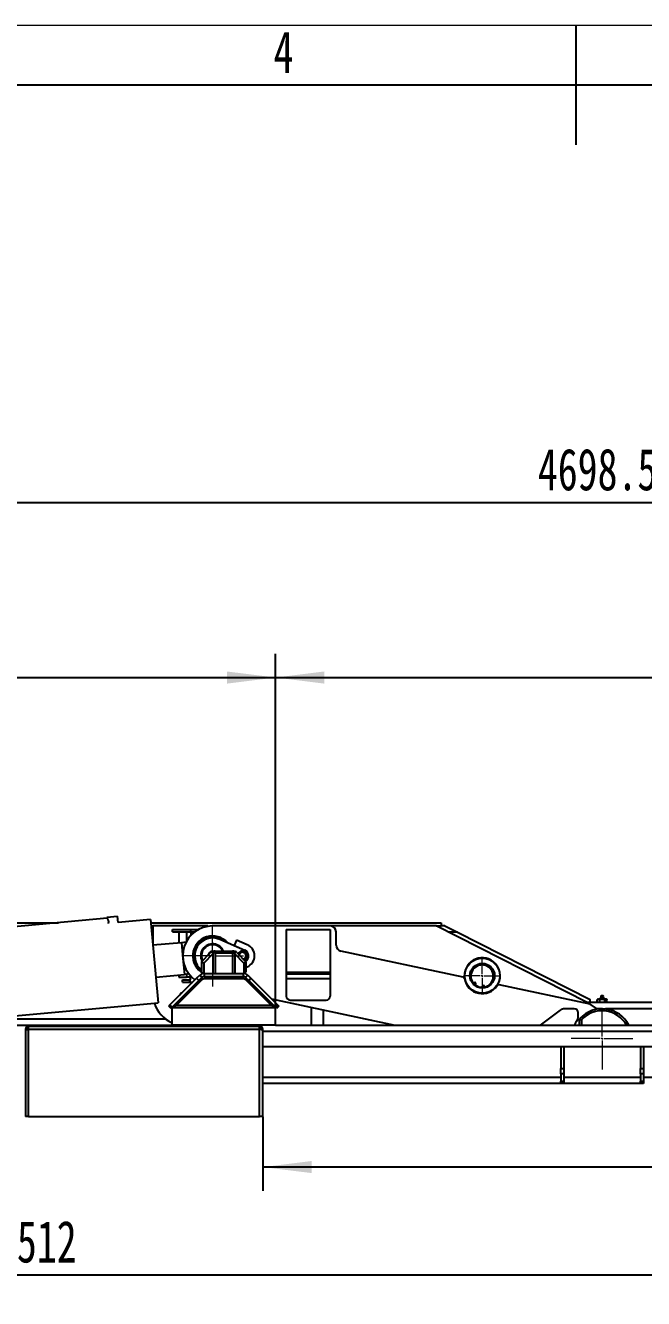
# Model space of a CAD drawing. Header units: millimetres. Extents: x 0 to 420, y 0 to 297.
# Drawn here: x 173.9 to 225.7, y 190.4 to 297 of the extents above; entities that cross this region are included whole.
import ezdxf

# ---------------------------------------------------------------- set-up
doc = ezdxf.new("R2010")
doc.units = ezdxf.units.MM
doc.layers.add('标注层', color=7, linetype='Continuous')
doc.styles.add('SLDTEXTSTYLE7', font='TXT', dxfattribs={"width": 0.7})
doc.dimstyles.new('SLDDIMSTYLE0', dxfattribs={"dimtxt": 3.5, "dimasz": 4.08, "dimexe": 0, "dimexo": 0.0625, "dimgap": 0.875, "dimtad": 2, "dimlfac": 30, "dimrnd": 1e-09, "dimzin": 12, "dimdsep": 46, "dimtxsty": 'SLDTEXTSTYLE7', "dimsah": 1, "dimcen": 0.09, "dimadec": 0, "dimazin": 3, "dimtfac": 1, "dimtofl": 0, "dimtmove": 0, "dimatfit": 3, "dimfxl": 0, "dimfrac": 2, "dimtolj": 1, "dimtzin": 12, "dimarcsym": 0})
doc.dimstyles.new('SLDDIMSTYLE2', dxfattribs={"dimtxt": 3.5, "dimasz": 4.08, "dimexe": 0, "dimexo": 0.0625, "dimgap": 0.875, "dimtad": 2, "dimlfac": 30, "dimrnd": 1e-09, "dimzin": 4, "dimdsep": 46, "dimtxsty": 'SLDTEXTSTYLE7', "dimsah": 1, "dimcen": 0.09, "dimadec": 0, "dimazin": 1, "dimtfac": 1, "dimtofl": 0, "dimtmove": 0, "dimatfit": 3, "dimfxl": 0, "dimfrac": 2, "dimtolj": 1, "dimtzin": 12, "dimarcsym": 0})

# ---------------------------------------------------------------- blocks, each defined once
blk = doc.blocks.new('_D')
at = {"layer": '标注层'}
for p, q in [((298.78, 209.07), (298.78, 190.4)), ((81.71, 208.4), (81.71, 190.4)), ((81.71, 192.4), (298.78, 192.4))]:
    blk.add_line(p, q, dxfattribs=at)
for points in [[(81.71, 192.4), (85.79, 191.9), (85.79, 192.91)], [(298.78, 192.4), (294.7, 192.91), (294.7, 191.9)]]:
    blk.add_solid(points, dxfattribs=at)
at = {"layer": '标注层', "insert": (171.56, 196.92), "char_height": 3.5, "attachment_point": 1, "style": 'SLDTEXTSTYLE7'}
blk.add_mtext('6512', dxfattribs=at)
blk = doc.blocks.new('_D_4')
at = {"layer": '标注层'}
for p, q in [((194.88, 214.78), (194.88, 244.4)), ((298.78, 208.23), (298.78, 244.4)), ((194.88, 242.4), (298.78, 242.4))]:
    blk.add_line(p, q, dxfattribs=at)
for points in [[(194.88, 242.4), (198.96, 241.89), (198.96, 242.91)], [(298.78, 242.4), (294.7, 242.91), (294.7, 241.89)]]:
    blk.add_solid(points, dxfattribs=at)
at = {"layer": '标注层', "insert": (247.94, 246.91), "char_height": 3.5, "attachment_point": 1, "style": 'SLDTEXTSTYLE7'}
blk.add_mtext('3117', dxfattribs=at)
blk = doc.blocks.new('_D_5')
at = {"layer": '标注层'}
for p, q in [((147.71, 214.78), (147.71, 244.4)), ((194.88, 214.78), (194.88, 244.4)), ((147.71, 242.4), (194.88, 242.4))]:
    blk.add_line(p, q, dxfattribs=at)
for points in [[(147.71, 242.4), (151.79, 241.89), (151.79, 242.91)], [(194.88, 242.4), (190.8, 242.91), (190.8, 241.89)]]:
    blk.add_solid(points, dxfattribs=at)
at = {"layer": '标注层', "insert": (166.63, 246.91), "char_height": 3.5, "attachment_point": 1, "style": 'SLDTEXTSTYLE7'}
blk.add_mtext('1415', dxfattribs=at)
blk = doc.blocks.new('_D_6')
at = {"layer": '标注层'}
for p, q in [((134.76, 268.75), (134.76, 255.07)), ((291.38, 219.6), (291.38, 259.07)), ((134.76, 257.07), (291.38, 257.07))]:
    blk.add_line(p, q, dxfattribs=at)
for points in [[(134.76, 257.07), (138.84, 256.56), (138.84, 257.58)], [(291.38, 257.07), (287.3, 257.58), (287.3, 256.56)]]:
    blk.add_solid(points, dxfattribs=at)
at = {"layer": '标注层', "insert": (216.83, 261.58), "char_height": 3.5, "attachment_point": 1, "style": 'SLDTEXTSTYLE7'}
blk.add_mtext('4698.50', dxfattribs=at)
blk = doc.blocks.new('_D_8')
at = {"layer": '标注层'}
for p, q in [((298.78, 209.07), (298.78, 199.41)), ((193.81, 205.63), (193.81, 199.41)), ((298.78, 201.41), (193.81, 201.41))]:
    blk.add_line(p, q, dxfattribs=at)
for points in [[(193.81, 201.41), (197.89, 200.91), (197.89, 201.92)], [(298.78, 201.41), (294.7, 201.92), (294.7, 200.91)]]:
    blk.add_solid(points, dxfattribs=at)
at = {"layer": '标注层', "insert": (246.59, 205.93), "char_height": 3.5, "attachment_point": 1, "style": 'SLDTEXTSTYLE7'}
blk.add_mtext('3149', dxfattribs=at)
blk = doc.blocks.new('SW_CENTERMARKSYMBOL_4')
at = {"color": 0, "linetype": 'Continuous', "lineweight": 18}
for p, q in [((0, 0.17), (0, 2.58)), ((-0.17, 0), (-2.58, 0)), ((0, 0), (-0.08, 0)), ((0, 0), (0, 0.08)), ((0, 0), (0, -0.08)), ((0, 0), (0.08, 0)), ((0.17, 0), (2.58, 0)), ((0, -0.17), (0, -2.58))]:
    blk.add_line(p, q, dxfattribs=at)
blk = doc.blocks.new('SW_CENTERMARKSYMBOL_5')
at = {"color": 0, "linetype": 'Continuous', "lineweight": 18}
for p, q in [((0, 0.17), (0, 1.55)), ((-0.17, 0), (-1.55, 0)), ((0, 0), (-0.08, 0)), ((0, 0), (0, 0.08)), ((0, 0), (0, -0.08)), ((0, 0), (0.08, 0)), ((0.17, 0), (1.55, 0)), ((0, -0.17), (0, -1.55))]:
    blk.add_line(p, q, dxfattribs=at)
blk = doc.blocks.new('SW_CENTERMARKSYMBOL_6')
at = {"color": 0, "linetype": 'Continuous', "lineweight": 18}
for p, q in [((0, 0.17), (0, 2.58)), ((-0.17, 0), (-2.58, 0)), ((0, 0), (-0.08, 0)), ((0, 0), (0, 0.08)), ((0, 0), (0, -0.08)), ((0, 0), (0.08, 0)), ((0.17, 0), (2.58, 0)), ((0, -0.17), (0, -2.58))]:
    blk.add_line(p, q, dxfattribs=at)

msp = doc.modelspace()

# ---------------------------------------------------------------- linework, layer by layer
at = {"color": 7, "linetype": 'Continuous', "lineweight": 18}
msp.add_line((420, 297), (0, 297), dxfattribs=at)
at = {"color": 7, "linetype": 'Continuous', "lineweight": 25}
for p, q in [((220, 297), (220, 287)), ((415, 292), (25, 292)), ((144.22531, 221.8674), (176.71009, 221.8674)), ((180.76828, 222.23966), (144.88308, 218.94792)), ((180.75914, 222.33924), (181.65538, 222.42145)), ((180.75914, 222.33924), (180.76828, 222.23966)), ((181.7041, 221.89035), (181.65538, 222.42145)), ((184.4094, 222.13851), (181.7041, 221.89035)), ((184.4094, 222.13851), (185.04883, 215.16777)), ((184.43427, 221.8674), (208.72531, 221.8674)), ((208.72531, 221.8674), (208.72531, 221.60074)), ((184.45873, 221.60074), (184.60865, 221.60074)), ((189.20713, 221.60074), (184.60865, 221.60074)), ((184.60865, 221.60074), (184.60865, 219.98102)), ((186.24198, 221.10074), (186.24198, 221.30074)), ((186.24198, 221.30074), (187.78158, 221.30074)), ((186.24198, 221.10074), (187.78158, 221.10074)), ((186.78993, 221.10074), (186.78993, 220.18111)), ((187.78158, 221.10074), (187.78158, 221.30074)), ((187.78158, 221.30074), (188.42121, 221.30074)), ((187.78158, 221.10074), (188.10865, 221.10074)), ((188.99615, 221.58138), (188.96601, 221.54514)), ((189.19333, 221.566), (188.96601, 221.54514)), ((188.96601, 221.54514), (188.96855, 221.5174)), ((188.99615, 221.58138), (189.75962, 221.65142)), ((189.79585, 221.62127), (189.56853, 221.60041)), ((199.44198, 221.60074), (189.60865, 221.60074)), ((189.79585, 221.62127), (189.75962, 221.65142)), ((189.79774, 221.60074), (189.79585, 221.62127)), ((195.77531, 221.30695), (195.77531, 217.72786)), ((195.77531, 221.30695), (199.44198, 221.30695)), ((208.30467, 221.60074), (199.44198, 221.60074)), ((199.44198, 221.30695), (199.44198, 217.72786)), ((199.94198, 219.98818), (199.94198, 221.10074)), ((220.96458, 215.18407), (208.30467, 221.60074)), ((208.30467, 221.60074), (208.72531, 221.60074)), ((209.04198, 221.60074), (208.72531, 221.60074)), ((209.04198, 221.60074), (210.09423, 221.0674)), ((210.09423, 221.0674), (221.20865, 215.43407)), ((186.9973, 220.20013), (184.60732, 219.9809)), ((187.38093, 220.23532), (186.9973, 220.20013)), ((186.9973, 220.20013), (187.1191, 218.87237)), ((192.30865, 219.55899), (190.20865, 220.47551)), ((191.60866, 220.41916), (191.40865, 219.96091)), ((191.40865, 219.96091), (192.31199, 219.56662)), ((192.51201, 220.02488), (191.60866, 220.41916)), ((187.1191, 218.87237), (187.24089, 217.54461)), ((188.68675, 218.58858), (189.44198, 219.36965)), ((188.87531, 218.49156), (188.68675, 218.58858)), ((188.68675, 218.58858), (188.68675, 217.73108)), ((189.63054, 219.27263), (188.87531, 218.49156)), ((189.21412, 219.18838), (189.22704, 219.14735)), ((189.51821, 219.43842), (189.71364, 219.33787)), ((189.8191, 219.48625), (189.8191, 219.34906)), ((189.8191, 219.48625), (191.26486, 219.48625)), ((189.8191, 219.34906), (189.8191, 217.63407)), ((189.8191, 219.34906), (191.26486, 219.34906)), ((191.26486, 219.34906), (191.26486, 219.48625)), ((191.26486, 219.34906), (191.26486, 217.63407)), ((191.37032, 219.33787), (191.56575, 219.43842)), ((192.20865, 218.49156), (191.45342, 219.27263)), ((191.64198, 219.36965), (192.39721, 218.58858)), ((191.87865, 219.30274), (191.90617, 219.33032)), ((192.39721, 218.58858), (192.20865, 218.49156)), ((192.39721, 218.58858), (192.39721, 217.73108)), ((210.56587, 217.32386), (200.33797, 219.49912)), ((184.85091, 217.32538), (187.24089, 217.54461)), ((186.78993, 217.50325), (186.78993, 217.30074)), ((187.62452, 217.5798), (187.24089, 217.54461)), ((188.27008, 217.22263), (188.52531, 217.47786)), ((188.71387, 217.2893), (188.52531, 217.47786)), ((188.68675, 217.73108), (188.87531, 217.63407)), ((188.87531, 218.49156), (188.87531, 217.63407)), ((188.87531, 217.63407), (188.89262, 217.63398)), ((188.90244, 217.63407), (188.90244, 217.3674)), ((188.90244, 217.63407), (192.18152, 217.63407)), ((192.18152, 217.3674), (192.18152, 217.63407)), ((192.19134, 217.63398), (192.20865, 217.63407)), ((192.20865, 218.49156), (192.20865, 217.63407)), ((192.20865, 217.63407), (192.39721, 217.73108)), ((192.55865, 217.47786), (192.37008, 217.2893)), ((192.39721, 218.12649), (192.51201, 218.1766)), ((192.55865, 217.47786), (192.81387, 217.22263)), ((195.77531, 217.72786), (195.77531, 217.60074)), ((195.77531, 217.72786), (199.44198, 217.72786)), ((195.77531, 217.60074), (195.77531, 217.20074)), ((195.77531, 217.60074), (199.44198, 217.60074)), ((199.44198, 217.72786), (199.44198, 217.60074)), ((199.44198, 217.60074), (199.44198, 217.20074)), ((186.03637, 214.98892), (188.27008, 217.22263)), ((186.22493, 214.80036), (188.45865, 217.03407)), ((188.69236, 217.07922), (186.54819, 214.93505)), ((186.78993, 217.30074), (187.41279, 217.30074)), ((187.07585, 216.90074), (187.07585, 217.10074)), ((187.07585, 217.10074), (187.68205, 217.10074)), ((187.07585, 216.90074), (187.68205, 216.90074)), ((187.77531, 217.30074), (187.41279, 217.30074)), ((187.68205, 217.10074), (187.68205, 216.90074)), ((187.68205, 216.90074), (187.94819, 216.90074)), ((188.45865, 217.03407), (188.27008, 217.22263)), ((188.45865, 217.03407), (188.71387, 217.2893)), ((188.69236, 217.07922), (188.69236, 217.26778)), ((188.90244, 217.3674), (192.18152, 217.3674)), ((188.96453, 217.3674), (188.96453, 217.17884)), ((192.11943, 217.17884), (188.96453, 217.17884)), ((192.11943, 217.17884), (192.11943, 217.3674)), ((192.37008, 217.2893), (192.62531, 217.03407)), ((192.3916, 217.26778), (192.3916, 217.07922)), ((194.53577, 214.93505), (192.3916, 217.07922)), ((192.62531, 217.03407), (192.81387, 217.22263)), ((192.62531, 217.03407), (194.85903, 214.80036)), ((192.81387, 217.22263), (195.04759, 214.98892)), ((195.77531, 217.20074), (195.77531, 215.73407)), ((195.77531, 217.20074), (199.44198, 217.20074)), ((199.44198, 217.20074), (199.44198, 215.73407)), ((211.49025, 216.75207), (211.55626, 216.69163)), ((211.58204, 216.62907), (211.62975, 216.69381)), ((212.16906, 216.51451), (212.16851, 216.43409)), ((221.20865, 215.06036), (213.60061, 216.67843)), ((194.54061, 215.4959), (204.86208, 213.30074)), ((196.10865, 215.40074), (199.10865, 215.40074)), ((221.20865, 215.18407), (221.20865, 215.43407)), ((221.81679, 215.45216), (221.80516, 215.44614)), ((221.80516, 215.20407), (221.80516, 215.44614)), ((221.85865, 215.4774), (221.81632, 215.45297)), ((221.91604, 215.4774), (221.85865, 215.4774)), ((221.91604, 215.4774), (222.22866, 215.4774)), ((222.0829, 215.56074), (222.01975, 215.56074)), ((222.01975, 215.56074), (222.01975, 215.4774)), ((222.02692, 215.20407), (222.02692, 215.44614)), ((222.14606, 215.56074), (222.0829, 215.56074)), ((222.12865, 215.7774), (222.09865, 215.71977)), ((222.09865, 215.71977), (222.11531, 215.65552)), ((222.09865, 215.71977), (222.28085, 215.71977)), ((222.12865, 215.7774), (222.26115, 215.7774)), ((222.14606, 215.56074), (222.14606, 215.4774)), ((222.24051, 215.56074), (222.14606, 215.56074)), ((222.52127, 215.4774), (222.22866, 215.4774)), ((222.33496, 215.56074), (222.24051, 215.56074)), ((222.26115, 215.7774), (222.28865, 215.7774)), ((222.28085, 215.71977), (222.31865, 215.71977)), ((222.31865, 215.71977), (222.28865, 215.7774)), ((222.30198, 215.65552), (222.31865, 215.71977)), ((222.33496, 215.56074), (222.33496, 215.4774)), ((222.36625, 215.56074), (222.33496, 215.56074)), ((222.39755, 215.56074), (222.36625, 215.56074)), ((222.39755, 215.56074), (222.39755, 215.4774)), ((222.43041, 215.20407), (222.43041, 215.44614)), ((222.55865, 215.4774), (222.52127, 215.4774)), ((222.60097, 215.45297), (222.55865, 215.4774)), ((222.61213, 215.20407), (222.61213, 215.44614)), ((164.69515, 213.30074), (185.04883, 215.16777)), ((185.93675, 214.8893), (186.03637, 214.98892)), ((186.12531, 214.70074), (185.93675, 214.8893)), ((186.03637, 214.98892), (186.22493, 214.80036)), ((186.22493, 214.80036), (186.12531, 214.70074)), ((186.54819, 214.93505), (186.20865, 214.76528)), ((186.20865, 214.78407), (186.20865, 214.76528)), ((186.20865, 214.74649), (186.20865, 214.76528)), ((194.87531, 214.74649), (186.20865, 214.74649)), ((186.20865, 213.30074), (186.20865, 214.74649)), ((186.54819, 215.12361), (186.54819, 214.93505)), ((194.53577, 214.93505), (186.54819, 214.93505)), ((194.53577, 215.12361), (194.53577, 214.93505)), ((194.87531, 214.76528), (194.53577, 214.93505)), ((194.85903, 214.80036), (195.04759, 214.98892)), ((194.95865, 214.70074), (194.85903, 214.80036)), ((194.87531, 214.78407), (194.87531, 214.76528)), ((194.87531, 214.74649), (194.87531, 214.76528)), ((194.87531, 213.30074), (194.87531, 214.74649)), ((195.14721, 214.8893), (194.95865, 214.70074)), ((195.04759, 214.98892), (195.14721, 214.8893)), ((197.87531, 213.30074), (197.87531, 214.78668)), ((198.87531, 213.30074), (198.87531, 214.574)), ((218.69851, 214.53644), (217.03031, 213.30074)), ((219.87531, 214.6674), (219.09533, 214.6674)), ((220.20865, 214.02519), (220.20865, 214.33407)), ((253.87531, 215.18407), (220.627, 215.18407)), ((221.81714, 214.63656), (221.20865, 215.06036)), ((222.02692, 215.20407), (221.80516, 215.20407)), ((221.86977, 215.20407), (221.88131, 215.18407)), ((222.43041, 215.20407), (222.02692, 215.20407)), ((222.61213, 215.20407), (222.43041, 215.20407)), ((222.53598, 215.18407), (222.54753, 215.20407)), ((147.70865, 213.30074), (186.20865, 213.30074)), ((174.20865, 212.95074), (174.20865, 213.2174)), ((174.20865, 213.2174), (193.54198, 213.2174)), ((194.87531, 213.30074), (186.20865, 213.30074)), ((193.54198, 212.95074), (193.54198, 213.2174)), ((194.87531, 213.30074), (253.87531, 213.30074)), ((220.47531, 213.72945), (220.30865, 213.72945)), ((220.30865, 213.30074), (220.30865, 213.72945)), ((220.47531, 213.72945), (220.3515, 213.84103)), ((220.47531, 213.72945), (220.47531, 213.30074)), ((173.94198, 212.95074), (174.07531, 212.95074)), ((173.94198, 212.95074), (173.94198, 212.92717)), ((173.94198, 212.92717), (173.94198, 205.63407)), ((174.07531, 212.9674), (174.20865, 212.9674)), ((174.07531, 212.95074), (174.07531, 212.9674)), ((174.07531, 212.94284), (174.07531, 212.95074)), ((174.20865, 212.95074), (193.54198, 212.95074)), ((174.20865, 205.63407), (174.20865, 212.95074)), ((193.54198, 212.9674), (193.67531, 212.9674)), ((193.54198, 205.63407), (193.54198, 212.95074)), ((193.67531, 212.9674), (193.67531, 212.95074)), ((193.80865, 212.95074), (193.67531, 212.95074)), ((193.67531, 212.95074), (193.67531, 212.94276)), ((193.80865, 212.92717), (193.80865, 212.95074)), ((193.80865, 205.63407), (193.80865, 212.92717)), ((255.40865, 211.4674), (193.80865, 211.4674)), ((218.74198, 211.4674), (218.74198, 209.66351)), ((219.00865, 211.4674), (219.00865, 209.66351)), ((225.40865, 211.4674), (225.40865, 209.66351)), ((225.67531, 211.4674), (225.67531, 209.66351)), ((218.74198, 209.66351), (219.00865, 209.66351)), ((218.74198, 209.20863), (218.74198, 209.66351)), ((219.00865, 209.20863), (218.74198, 209.20863)), ((218.74198, 209.20863), (218.74198, 208.61252)), ((219.00865, 209.66351), (219.00865, 209.20863)), ((219.00865, 209.20863), (219.00865, 208.61252)), ((225.40865, 209.20863), (225.40865, 209.66351)), ((225.40865, 209.66351), (225.67531, 209.66351)), ((225.67531, 209.20863), (225.40865, 209.20863)), ((225.40865, 209.20863), (225.40865, 208.61252)), ((225.67531, 209.66351), (225.67531, 209.20863)), ((225.67531, 209.20863), (225.67531, 208.61252)), ((218.74198, 208.40074), (193.80865, 208.40074)), ((218.74198, 208.61252), (219.00865, 208.61252)), ((218.74198, 208.40074), (218.74198, 208.61252)), ((219.00865, 208.40074), (218.74198, 208.40074)), ((219.00865, 208.61252), (219.00865, 208.40074)), ((225.40865, 208.40074), (219.00865, 208.40074)), ((225.40865, 208.61252), (225.67531, 208.61252)), ((225.40865, 208.40074), (225.40865, 208.61252)), ((225.67531, 208.40074), (225.40865, 208.40074)), ((225.67531, 208.61252), (225.67531, 208.40074)), ((174.20865, 205.63407), (173.94198, 205.63407)), ((174.20865, 205.63407), (193.54198, 205.63407)), ((193.80865, 205.63407), (193.54198, 205.63407))]:
    msp.add_line(p, q, dxfattribs=at)
at = {"color": 8, "linetype": 'Continuous', "lineweight": 25}
for p, q in [((184.60865, 221.0674), (184.50766, 221.0674)), ((187.41279, 221.10074), (187.41279, 220.29582)), ((187.77531, 221.10074), (187.77531, 220.80041)), ((210.09423, 221.0674), (209.35692, 221.0674)), ((189.63054, 219.27263), (189.63054, 217.63407)), ((191.45342, 219.27263), (191.45342, 217.63407)), ((187.41279, 217.56038), (187.41279, 217.30074)), ((187.77531, 217.40106), (187.77531, 217.30074)), ((187.77531, 217.30074), (187.87371, 217.30074)), ((222.11531, 215.65552), (222.26991, 215.65552)), ((222.26991, 215.65552), (222.30198, 215.65552)), ((221.92045, 214.65074), (221.79679, 214.65074)), ((253.87531, 214.65074), (222.49684, 214.65074)), ((185.67531, 213.80074), (170.14595, 213.80074)), ((254.12557, 212.7674), (193.80865, 212.7674)), ((193.80865, 208.93407), (218.74198, 208.93407)), ((219.00865, 208.93407), (225.40865, 208.93407)), ((225.67531, 208.93407), (255.40865, 208.93407))]:
    msp.add_line(p, q, dxfattribs=at)
at = {"color": 7, "linetype": 'Continuous', "lineweight": 25, "flags": 128}
for points in [[(192.16236, 219.4021), (192.20879, 219.39), (192.22355, 219.38446)], [(192.35517, 218.91928), (192.33577, 218.89551), (192.31249, 218.87237)], [(212.22661, 216.46876), (212.25189, 216.47044), (212.31568, 216.47765)]]:
    msp.add_lwpolyline(points, dxfattribs=at)
at = {"color": 7, "linetype": 'Continuous', "lineweight": 25}
for centre, radius in [((212.17531, 217.43407), 1.46667), ((212.17531, 217.43407), 1.03333), ((212.17531, 217.43407), 1), ((211.53831, 216.73829), 0.05), ((212.26893, 216.49539), 0.05)]:
    msp.add_circle(centre, radius, dxfattribs=at)
for centre, radius, start, end in [((189.60865, 219.10074), 2.5, 90, 233.777968), ((189.60865, 219.10074), 1.66667, 40.5798888, 242.0325944), ((199.44198, 221.10074), 0.5, 0, 90), ((189.60865, 219.10074), 1.53333, 54.453076, 233.0415317), ((189.60865, 219.10074), 1.5, 66.4218215, 232.0773739), ((189.60865, 219.10074), 1, 22.6759054, 208.100781), ((189.60865, 219.10074), 0.93333, 24.3968937, 206.7768056), ((192.10865, 219.10074), 1.00833, 293.58, 66.42), ((200.44198, 219.98818), 0.5, 180, 257.9932917), ((189.60865, 219.10074), 0.35, 137.4751508, 164.7527866), ((189.60865, 219.10074), 0.35, 104.13369, 137.4751508), ((189.81123, 218.56558), 0.92071, 89.5102825, 108.5575771), ((189.81783, 218.85825), 0.49081, 89.8518825, 102.256946), ((191.27273, 218.56558), 0.92071, 71.4424229, 90.4897175), ((191.26612, 218.85825), 0.49081, 77.743054, 90.1481175), ((192.10865, 219.10074), 0.4, 50.278547, 155.8388648), ((192.10865, 219.10074), 0.3, 136.1065974, 163.7200271), ((192.10865, 219.10074), 0.3, 76.1065974, 136.1065974), ((192.10865, 219.10074), 0.3, 16.1065974, 76.1065974), ((192.10865, 219.10074), 0.3, 284.3527552, 316.1065974), ((192.10865, 219.10074), 0.4, 292.2339175, 50.278547), ((192.10865, 219.10074), 0.5, 296.7513054, 66.4218215), ((192.10865, 219.10074), 0.50833, 297.0433585, 66.42), ((192.10865, 219.10074), 0.3, 316.1065974, 16.1065974), ((192.10865, 219.10074), 0.30611, 11.0670153, 27.1413008), ((212.17531, 217.43407), 1.5, 326.5510367, 171.7589251), ((188.90244, 217.10074), 0.53333, 90, 135), ((192.18152, 217.10074), 0.53333, 45, 90), ((212.17531, 217.43407), 1.5, 171.7589251, 189.4355467), ((212.16164, 217.39295), 0.94, 286.6538711, 216.5668424), ((188.9522, 216.97947), 0.38813, 88.1807256, 132.0270931), ((188.9522, 216.79091), 0.38813, 88.1807256, 132.0270931), ((188.90244, 217.10074), 0.26667, 90, 135), ((192.13176, 216.97947), 0.38813, 47.9729069, 91.8192744), ((192.13176, 216.79091), 0.38813, 47.9729069, 91.8192744), ((192.18152, 217.10074), 0.26667, 45, 90), ((210.5312, 217.16084), 0.16667, 9.4355467, 77.9932917), ((212.17531, 217.43407), 1.5, 189.4355467, 326.5510367), ((212.17531, 217.43407), 0.96667, 200.6757339, 219.8527821), ((211.44683, 216.86272), 0.05, 216.5668424, 313.0646822), ((211.54925, 216.75314), 0.1, 323.6103567, 133.0646822), ((212.17531, 217.43407), 0.96667, 233.6103567, 269.6103567), ((212.26906, 216.51383), 0.1, 10.1560313, 179.6103567), ((212.41671, 216.54028), 0.05, 190.1560313, 286.6538711), ((212.17531, 217.43407), 0.96667, 283.3679185, 302.543517), ((213.56594, 216.51541), 0.16667, 77.9932917, 146.5510367), ((187.10865, 215.7674), 0.25, 101.1979337, 168.8020663), ((196.10865, 215.73407), 0.33333, 180, 270), ((199.10865, 215.73407), 0.33333, 270, 0), ((222.04198, 215.6365), 0.07576, 270, 14.5408778), ((222.37531, 215.6365), 0.07576, 165.4591222, 270), ((187.27531, 215.93407), 2.66667, 197.3571105, 246.4218215), ((219.09533, 214.00074), 0.66667, 90, 126.5288554), ((219.87531, 214.33407), 0.33333, 0, 90), ((222.20865, 212.1674), 2.5, 26.9577491, 137.9753724), ((222.20865, 212.1674), 2.33333, 29.0592811, 137.9753724), ((222.20865, 212.1674), 2.58333, 145.136162, 153.9784176), ((219.54198, 214.02519), 0.66667, 325.136162, 0), ((220.47531, 213.72945), 0.16667, 137.9753724, 180)]:
    msp.add_arc(centre, radius, start, end, dxfattribs=at)
for centre, major_axis, start_param, end_param in [((189.8191, 219.17562), (0.50005, 0.27356), 1.815058479, 2.001026642), ((189.8191, 219.17562), (0.25002, 0.13678), 1.622237002, 2.001026642), ((191.26486, 219.17562), (0.25002, -0.13678), 1.140566011, 1.519355652), ((191.26486, 219.17562), (0.50005, -0.27356), 1.140566011, 1.326534175)]:
    msp.add_ellipse(centre, major_axis=major_axis, ratio=0.677974453, start_param=start_param, end_param=end_param, dxfattribs=at)
for points, knots in [([(180.76828, 222.23966), (180.76999, 222.23732), (180.77342, 222.23265), (180.79839, 222.19662), (180.83212, 222.14068), (180.86467, 222.06778), (180.88213, 221.98636), (180.8816, 221.91127), (180.87032, 221.84952), (180.86028, 221.82011), (180.8564, 221.80875)], [0, 0, 0, 0, 0.131940791, 0.263492488, 0.405065529, 0.563246655, 0.683962606, 0.804854725, 0.924689714, 1, 1, 1, 1]), ([(189.3507, 219.3373), (189.34746, 219.33377), (189.32295, 219.30704), (189.27672, 219.25664), (189.23511, 219.21127), (189.21412, 219.18838)], [0, 0, 0, 0, 0.0700949047, 0.5307869491, 1, 1, 1, 1]), ([(189.48728, 219.48623), (189.4651, 219.46204), (189.42033, 219.41323), (189.37405, 219.36277), (189.3507, 219.3373)], [0, 0, 0, 0, 0.4954579635, 1, 1, 1, 1]), ([(189.60504, 219.46007), (189.59626, 219.46202), (189.55625, 219.47091), (189.51752, 219.47951), (189.48728, 219.48623)], [0, 0, 0, 0, 0.219470726, 1, 1, 1, 1]), ([(191.89246, 219.30873), (191.88961, 219.30577), (191.86806, 219.28337), (191.83574, 219.24978), (191.80725, 219.22017), (191.79691, 219.20942)], [0, 0, 0, 0, 0.08835748, 0.669121896, 1, 1, 1, 1]), ([(192.01254, 219.43355), (191.99304, 219.41328), (191.95368, 219.37236), (191.91299, 219.33007), (191.89246, 219.30873)], [0, 0, 0, 0, 0.495457963, 1, 1, 1, 1]), ([(192.18068, 219.39196), (192.1767, 219.39295), (192.14651, 219.40041), (192.08961, 219.41449), (192.03839, 219.42716), (192.01254, 219.43355)], [0, 0, 0, 0, 0.070090032, 0.530784434, 1, 1, 1, 1]), ([(192.34882, 219.35037), (192.32151, 219.35712), (192.2664, 219.37076), (192.20943, 219.38485), (192.18068, 219.39196)], [0, 0, 0, 0, 0.495457963, 1, 1, 1, 1]), ([(192.21425, 218.7778), (192.23061, 218.7948), (192.26684, 218.83246), (192.3043, 218.87139), (192.32484, 218.89274)], [0, 0, 0, 0, 0.451588808, 1, 1, 1, 1]), ([(192.32484, 218.89274), (192.32768, 218.8957), (192.34924, 218.9181), (192.38988, 218.96035), (192.42646, 218.99837), (192.44492, 219.01756)], [0, 0, 0, 0, 0.070090032, 0.530784434, 1, 1, 1, 1]), ([(192.39687, 219.18396), (192.39329, 219.19637), (192.37703, 219.25267), (192.36118, 219.30757), (192.34882, 219.35037)], [0, 0, 0, 0, 0.220363924, 1, 1, 1, 1]), ([(192.44492, 219.01756), (192.44185, 219.02819), (192.42621, 219.08236), (192.40994, 219.13869), (192.39687, 219.18396)], [0, 0, 0, 0, 0.196352702, 1, 1, 1, 1]), ([(187.68205, 216.90074), (187.68538, 216.90183), (187.69213, 216.90404), (187.70221, 216.92187), (187.71238, 216.95006), (187.72246, 216.98835), (187.73263, 217.03603), (187.74271, 217.09094), (187.75288, 217.15246), (187.76371, 217.2226), (187.77123, 217.27321), (187.77531, 217.30074)], [0, 0, 0, 0, 0.107024539, 0.217152534, 0.324180554, 0.43431234, 0.541340367, 0.651472162, 0.758500153, 0.868631911, 1, 1, 1, 1]), ([(187.68205, 217.10074), (187.68902, 217.10315), (187.70296, 217.10797), (187.72386, 217.14544), (187.74476, 217.20015), (187.76195, 217.25572), (187.7721, 217.28991), (187.77531, 217.30074)], [0, 0, 0, 0, 0.224080994, 0.448161974, 0.672178333, 0.896194445, 1, 1, 1, 1]), ([(221.80516, 215.44614), (221.81257, 215.44993), (221.84867, 215.46838), (221.8862, 215.47341), (221.91604, 215.4774)], [0, 0, 0, 0, 0.205100546, 1, 1, 1, 1]), ([(221.91604, 215.4774), (221.92457, 215.47707), (221.96208, 215.47561), (221.99866, 215.45899), (222.02692, 215.44614)], [0, 0, 0, 0, 0.227217908, 1, 1, 1, 1]), ([(222.02692, 215.44614), (222.05969, 215.45488), (222.12582, 215.47251), (222.19417, 215.47576), (222.22866, 215.4774)], [0, 0, 0, 0, 0.4954579635, 1, 1, 1, 1]), ([(222.22866, 215.4774), (222.23345, 215.47737), (222.26966, 215.47708), (222.33794, 215.47026), (222.3994, 215.45423), (222.43041, 215.44614)], [0, 0, 0, 0, 0.070094905, 0.530786949, 1, 1, 1, 1]), ([(222.43041, 215.44614), (222.44516, 215.45488), (222.47495, 215.47251), (222.50573, 215.47576), (222.52127, 215.4774)], [0, 0, 0, 0, 0.495457963, 1, 1, 1, 1]), ([(222.52127, 215.4774), (222.52342, 215.47737), (222.53973, 215.47708), (222.57048, 215.47026), (222.59816, 215.45423), (222.61213, 215.44614)], [0, 0, 0, 0, 0.070094905, 0.530786949, 1, 1, 1, 1]), ([(174.20865, 213.2174), (174.17862, 213.21445), (174.11856, 213.20853), (174.03856, 213.16241), (173.97824, 213.09456), (173.94647, 213.0196), (173.94325, 212.9702), (173.94198, 212.95074)], [0, 0, 0, 0, 0.215034088, 0.430069156, 0.645104226, 0.860139285, 1, 1, 1, 1]), ([(193.80865, 212.95074), (193.80569, 212.98076), (193.79977, 213.04082), (193.75366, 213.12083), (193.6858, 213.18114), (193.61085, 213.21291), (193.56145, 213.21613), (193.54198, 213.2174)], [0, 0, 0, 0, 0.2150340883, 0.4300691565, 0.6451042261, 0.8601392851, 1, 1, 1, 1]), ([(173.94198, 212.92717), (173.94494, 212.92886), (173.95085, 212.93224), (173.99697, 212.93731), (174.06483, 212.94238), (174.13978, 212.94686), (174.18918, 212.94964), (174.20865, 212.95074)], [0, 0, 0, 0, 0.2150340883, 0.4300691565, 0.6451042261, 0.8601392851, 1, 1, 1, 1]), ([(174.20865, 213.08407), (174.19356, 213.08258), (174.16339, 213.07959), (174.12324, 213.05632), (174.09307, 213.0221), (174.07746, 212.98466), (174.07591, 212.96018), (174.07531, 212.95074)], [0, 0, 0, 0, 0.216067883, 0.432135763, 0.648191624, 0.864247442, 1, 1, 1, 1]), ([(193.67531, 212.95074), (193.67382, 212.96582), (193.67083, 212.99599), (193.64756, 213.03614), (193.61334, 213.06631), (193.57591, 213.08192), (193.55143, 213.08347), (193.54198, 213.08407)], [0, 0, 0, 0, 0.216067883, 0.432135763, 0.648191624, 0.864247442, 1, 1, 1, 1]), ([(193.54198, 212.95074), (193.57201, 212.94905), (193.63206, 212.94567), (193.71207, 212.9406), (193.77239, 212.93553), (193.80416, 212.93104), (193.80738, 212.92826), (193.80865, 212.92717)], [0, 0, 0, 0, 0.2150340883, 0.4300691565, 0.6451042261, 0.8601392851, 1, 1, 1, 1])]:
    msp.add_open_spline(points, degree=3, knots=knots, dxfattribs=at)

# ---------------------------------------------------------------- block references
at = {"color": 7, "linetype": 'Continuous', "lineweight": 0}
for name, p in [('SW_CENTERMARKSYMBOL_6', (189.60865, 219.10074)), ('SW_CENTERMARKSYMBOL_5', (212.17531, 217.43407)), ('SW_CENTERMARKSYMBOL_4', (222.20865, 212.1674))]:
    msp.add_blockref(name, p, dxfattribs=at)

# ---------------------------------------------------------------- texts
at = {"color": 7, "linetype": 'Continuous', "lineweight": 18, "insert": (195.54444, 296.53275), "char_height": 3.5, "attachment_point": 2, "style": 'SLDTEXTSTYLE7'}
msp.add_mtext('4', dxfattribs=at)

# ---------------------------------------------------------------- dimensions: what is measured, and where the dimension line sits
at = {"layer": '标注层'}
for base, p1, p2, dimstyle, picture, middle in [((291.37531, 257.07097), (134.75865, 268.75074), (291.37531, 219.60074), 'SLDDIMSTYLE2', '_D_6', (223.95434, 257.07097)), ((194.87531, 242.401), (147.70865, 214.78407), (194.87531, 214.78407), 'SLDDIMSTYLE0', '_D_5', (170.70312, 242.401)), ((298.77531, 242.401), (194.87531, 214.78407), (298.77531, 208.23407), 'SLDDIMSTYLE0', '_D_4', (252.0126, 242.401)), ((193.80865, 201.41456), (298.77531, 209.0674), (193.80865, 205.63407), 'SLDDIMSTYLE0', '_D_8', (250.66719, 201.41456))]:
    dim = msp.add_linear_dim(base=base, p1=p1, p2=p2, dimstyle=dimstyle, dxfattribs=at)
    dim.commit()
    dim.dimension.update_dxf_attribs({"geometry": picture, "text_midpoint": middle, "dimtype": 160})
dim = msp.add_linear_dim(base=(298.77531, 192.4048), p1=(81.70865, 208.40074), p2=(298.77531, 209.0674), angle=0, dimstyle='SLDDIMSTYLE0', dxfattribs=at)
dim.commit()
dim.dimension.update_dxf_attribs({"geometry": '_D', "text_midpoint": (175.63562, 192.4048), "dimtype": 160})

doc.saveas('drawing.dxf')
